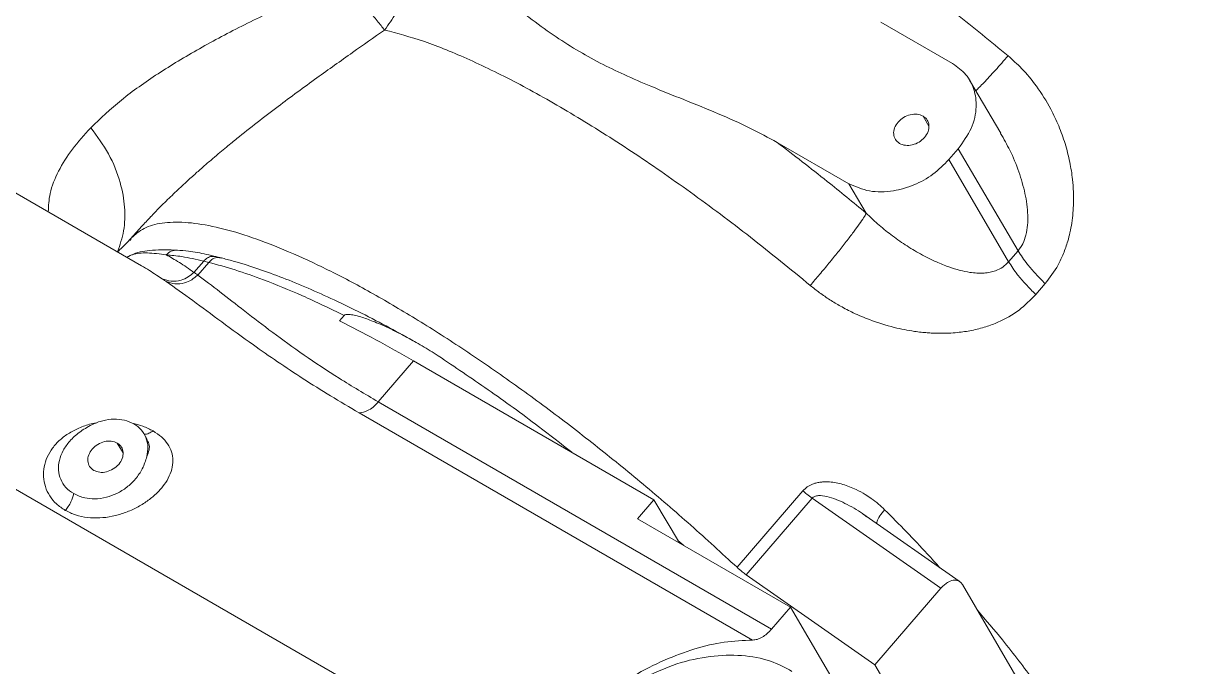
# Model space of a CAD drawing. Header units: millimetres. Extents: x 169 to 14583, y -399 to 10804.
# Drawn here: x 11267.7 to 11423.8, y 8604.5 to 8690.7 of the extents above; entities that cross this region are included whole.
import ezdxf

# ---------------------------------------------------------------- set-up
doc = ezdxf.new("R2010")
doc.units = ezdxf.units.MM
doc.header["$LTSCALE"] = 35

msp = doc.modelspace()

# ---------------------------------------------------------------- linework, layer by layer
at = {"color": 7, "linetype": 'Continuous', "lineweight": 18}
for p, q in [((11392.234, 8685.296), (11382.614, 8690.849)), ((11398.696, 8675.946), (11394.525, 8683.069)), ((11388.284, 8678.252), (11389.061, 8676.925)), ((11378.35, 8669.178), (11368.73, 8674.732)), ((11392.994, 8673.887), (11391.732, 8672.422)), ((11401.013, 8660.194), (11392.994, 8673.887)), ((11399.751, 8658.728), (11391.732, 8672.422)), ((11283.528, 8658.211), (11261.328, 8671.026)), ((11380.66, 8665.233), (11378.35, 8669.178)), ((11281.952, 8661.576), (11282.133, 8661.797)), ((11282.354, 8662.068), (11282.531, 8662.285)), ((11290.557, 8657.313), (11291.863, 8658.828)), ((11292.531, 8658.66), (11291.066, 8656.959)), ((11292.531, 8658.66), (11291.863, 8658.828)), ((11294.255, 8659.252), (11293.586, 8659.42)), ((11399.751, 8658.728), (11401.013, 8660.194)), ((11286.309, 8656.451), (11285.529, 8656.959)), ((11403.383, 8654.344), (11404.645, 8655.809)), ((11333.52, 8589.643), (11220.383, 8654.956)), ((11310.069, 8650.812), (11310.7, 8651.545)), ((11323.302, 8646.124), (11322.473, 8646.656)), ((11320, 8645.461), (11315.265, 8639.964)), ((11352.216, 8626.863), (11320, 8645.461)), ((11367.987, 8609.528), (11315.265, 8639.964)), ((11365.434, 8608.055), (11312.712, 8638.491)), ((11284.263, 8634.994), (11283.878, 8635.652)), ((11280.279, 8634.451), (11281.056, 8633.124)), ((11372.183, 8628.061), (11363.348, 8617.804)), ((11350.008, 8624.299), (11352.216, 8626.863)), ((11352.216, 8626.863), (11355.613, 8621.063)), ((11373.41, 8627.063), (11364.574, 8616.806)), ((11390.663, 8615), (11373.41, 8627.063)), ((11393.136, 8615.928), (11380.223, 8624.957)), ((11370.514, 8612.461), (11350.008, 8624.299)), ((11356.204, 8620.722), (11355.406, 8621.417)), ((11381.828, 8604.743), (11390.663, 8615)), ((11402.098, 8600.905), (11393.547, 8615.506)), ((11370.514, 8612.461), (11367.987, 8609.528)), ((11379.554, 8597.023), (11370.514, 8612.461)), ((11381.828, 8604.743), (11402.378, 8569.652))]:
    msp.add_line(p, q, dxfattribs=at)
at = {"color": 7, "linetype": 'Continuous', "lineweight": 18, "flags": 128}
msp.add_lwpolyline([(11364.574, 8616.806), (11374.236, 8610.051), (11381.828, 8604.743)], dxfattribs=at)
at = {"color": 7, "linetype": 'Continuous', "lineweight": 18}
for points in [[(11399.672, 8686.339), (11397.346, 8688.244), (11392.694, 8692.055), (11385.653, 8697.384), (11378.685, 8702.336), (11371.874, 8706.821), (11365.31, 8710.791), (11359.096, 8714.172), (11353.262, 8716.982), (11349.808, 8718.294), (11348.082, 8718.951)], [(11316.098, 8689.782), (11317.823, 8689.328), (11321.275, 8688.421), (11327.434, 8685.907), (11334.178, 8682.601), (11341.464, 8678.475), (11349.145, 8673.628), (11357.085, 8668.131), (11365.158, 8662.112), (11370.497, 8657.749), (11373.166, 8655.568)], [(11373.166, 8655.568), (11373.583, 8656.056), (11374.418, 8657.033), (11375.68, 8658.555), (11376.888, 8660.046), (11377.998, 8661.456), (11378.97, 8662.731), (11379.759, 8663.815), (11380.358, 8664.692), (11380.559, 8665.052), (11380.66, 8665.233)], [(11310.069, 8650.812), (11311.675, 8649.996), (11314.887, 8648.365), (11318.296, 8646.429), (11320, 8645.461)]]:
    msp.add_open_spline(points, degree=3, dxfattribs=at)
for points, knots in [([(11316.098, 8689.782), (11316.635, 8690.509), (11317.751, 8692.02), (11318.68, 8694.875), (11318.878, 8698.084), (11318.145, 8701.319), (11316.882, 8703.017), (11316.276, 8703.832)], [0, 0, 0, 0, 0.1768132, 0.3671494, 0.5635509, 0.7902753, 1, 1, 1, 1]), ([(11320.088, 8702.812), (11321.331, 8702.047), (11323.989, 8700.411), (11327.853, 8697.502), (11331.693, 8694.436), (11335.299, 8691.571), (11338.605, 8689.161), (11341.778, 8687.118), (11344.957, 8685.353), (11348.298, 8683.738), (11352.052, 8682.126), (11356.29, 8680.429), (11360.785, 8678.616), (11365.001, 8676.758), (11367.551, 8675.372), (11368.73, 8674.732)], [0, 0, 0, 0, 0.0779872, 0.1668877, 0.2624943, 0.3459984, 0.4179774, 0.4840917, 0.5484452, 0.6107072, 0.6785717, 0.7604998, 0.8464197, 0.9289949, 1, 1, 1, 1]), ([(11276.721, 8676.696), (11278.039, 8677.947), (11280.684, 8680.454), (11285.662, 8683.964), (11291.201, 8687.313), (11297.276, 8690.513), (11303.734, 8693.6), (11308.324, 8695.669), (11310.613, 8696.7)], [0, 0, 0, 0, 0.1657209, 0.3323758, 0.4995923, 0.6669592, 0.8339858, 1, 1, 1, 1]), ([(11311.564, 8695.484), (11311.985, 8694.964), (11312.867, 8693.873), (11314.061, 8692.371), (11315.199, 8690.927), (11315.79, 8690.174), (11316.098, 8689.782)], [0, 0, 0, 0, 0.2182669, 0.4573774, 0.7177162, 1, 1, 1, 1]), ([(11282.136, 8661.885), (11282.403, 8662.191), (11282.903, 8662.764), (11283.624, 8663.558), (11284.226, 8664.206), (11284.795, 8664.807), (11285.51, 8665.548), (11286.59, 8666.638), (11287.98, 8667.99), (11289.444, 8669.356), (11290.776, 8670.56), (11291.95, 8671.594), (11293.029, 8672.523), (11294.006, 8673.349), (11294.875, 8674.072), (11295.63, 8674.692), (11297.874, 8676.514), (11301.595, 8679.404), (11306.813, 8683.233), (11311.6, 8686.629), (11314.668, 8688.779), (11316.098, 8689.782)], [0, 0, 0, 0, 0.0314071, 0.0587213, 0.0819311, 0.0983642, 0.1209343, 0.1587462, 0.2118652, 0.262483, 0.3027756, 0.3395009, 0.3726436, 0.4021891, 0.4281252, 0.4504407, 0.4691251, 0.6252535, 0.7658909, 0.8908667, 1, 1, 1, 1]), ([(11392.234, 8685.296), (11392.872, 8684.836), (11394.149, 8683.916), (11395.221, 8681.859), (11395.543, 8679.386), (11394.929, 8676.56), (11393.639, 8674.778), (11392.994, 8673.887)], [0, 0, 0, 0, 0.1867813, 0.3735626, 0.560344, 0.780172, 1, 1, 1, 1]), ([(11399.672, 8686.339), (11399.099, 8685.681), (11397.91, 8684.316), (11396.373, 8682.647), (11395.683, 8681.977), (11395.352, 8681.656)], [0, 0, 0, 0, 0.3260381, 0.6770122, 1, 1, 1, 1]), ([(11404.645, 8655.809), (11405.264, 8656.619), (11406.219, 8657.868), (11407.13, 8659.847), (11407.636, 8661.301), (11407.989, 8662.668), (11408.228, 8663.939), (11408.385, 8665.268), (11408.461, 8666.67), (11408.448, 8668.16), (11408.311, 8669.988), (11407.969, 8672.157), (11407.357, 8674.558), (11406.501, 8676.938), (11405.271, 8679.554), (11403.635, 8682.164), (11401.676, 8684.546), (11400.292, 8685.783), (11399.672, 8686.339)], [0, 0, 0, 0, 0.0918527, 0.1416842, 0.1937509, 0.2285676, 0.266688, 0.3080211, 0.3465848, 0.3903364, 0.4391723, 0.5077523, 0.5831932, 0.656695, 0.7298247, 0.8368346, 0.9268015, 1, 1, 1, 1]), ([(11388.284, 8678.252), (11388.029, 8678.358), (11387.519, 8678.57), (11386.565, 8678.486), (11385.651, 8678.108), (11384.893, 8677.467), (11384.41, 8676.668), (11384.282, 8675.835), (11384.506, 8675.072), (11384.921, 8674.75), (11385.129, 8674.589)], [0, 0, 0, 0, 0.125, 0.25, 0.375, 0.5, 0.625, 0.75, 0.875, 1, 1, 1, 1]), ([(11385.129, 8674.589), (11385.384, 8674.483), (11385.894, 8674.271), (11386.847, 8674.355), (11387.762, 8674.733), (11388.52, 8675.373), (11389.002, 8676.173), (11389.131, 8677.005), (11388.907, 8677.769), (11388.492, 8678.091), (11388.284, 8678.252)], [0, 0, 0, 0, 0.125, 0.25, 0.375, 0.5, 0.625, 0.75, 0.875, 1, 1, 1, 1]), ([(11276.721, 8676.696), (11275.86, 8675.747), (11274.144, 8673.856), (11272.34, 8670.899), (11271.147, 8668.077), (11271.071, 8666.242), (11271.038, 8665.421)], [0, 0, 0, 0, 0.264838, 0.5278577, 0.7888591, 1, 1, 1, 1]), ([(11280.324, 8660.078), (11280.637, 8660.999), (11281.273, 8662.873), (11281.37, 8666.036), (11280.747, 8669.522), (11279.284, 8673.194), (11277.565, 8675.542), (11276.721, 8676.696)], [0, 0, 0, 0, 0.1824162, 0.3707172, 0.5615059, 0.7844248, 1, 1, 1, 1]), ([(11401.013, 8660.194), (11401.24, 8660.504), (11401.704, 8661.14), (11402.254, 8662.78), (11402.405, 8665.093), (11401.996, 8667.942), (11401.149, 8670.84), (11400.048, 8673.538), (11399.103, 8675.188), (11398.675, 8675.934)], [0, 0, 0, 0, 0.0678284, 0.1389763, 0.2956594, 0.469473, 0.6536563, 0.8432134, 1, 1, 1, 1]), ([(11368.73, 8674.732), (11370.966, 8673.011), (11374.961, 8669.937), (11378.919, 8666.671), (11380.66, 8665.233)], [0, 0, 0, 0, 0.55988596, 1, 1, 1, 1]), ([(11391.732, 8672.422), (11391.057, 8671.74), (11389.705, 8670.377), (11387.083, 8668.944), (11384.147, 8668.098), (11381.012, 8668.022), (11379.237, 8668.793), (11378.35, 8669.178)], [0, 0, 0, 0, 0.1867813, 0.3735626, 0.560344, 0.780172, 1, 1, 1, 1]), ([(11415.618, 8577.818), (11426.086, 8589.97), (11452.124, 8620.199), (11478.149, 8650.411), (11493.712, 8668.477)], [0, 0, 0, 0, 0.402018, 1, 1, 1, 1]), ([(11380.66, 8665.233), (11381.159, 8664.756), (11382.225, 8663.737), (11383.977, 8662.329), (11385.897, 8660.974), (11387.934, 8659.743), (11389.889, 8658.763), (11391.664, 8658.044), (11393.164, 8657.583), (11394.736, 8657.257), (11396.095, 8657.17), (11397.252, 8657.314), (11398.1, 8657.546), (11398.974, 8657.958), (11399.499, 8658.478), (11399.751, 8658.728)], [0, 0, 0, 0, 0.08831282, 0.18889802, 0.29398756, 0.4019572, 0.51343548, 0.59815876, 0.67356625, 0.73846622, 0.8305454, 0.86994858, 0.90535446, 0.95450753, 1, 1, 1, 1]), ([(11363.348, 8617.804), (11361.293, 8619.694), (11357.19, 8623.468), (11350.783, 8628.96), (11344.283, 8634.248), (11337.736, 8639.268), (11331.231, 8643.958), (11324.848, 8648.259), (11318.656, 8652.127), (11312.72, 8655.518), (11307.117, 8658.39), (11301.917, 8660.706), (11297.172, 8662.445), (11292.938, 8663.584), (11289.263, 8664.112), (11286.21, 8664.009), (11283.747, 8663.332), (11282.674, 8662.368), (11282.136, 8661.885)], [0, 0, 0, 0, 0.062589, 0.1249997, 0.1874106, 0.2499999, 0.3125891, 0.3749998, 0.4374106, 0.4999999, 0.5625891, 0.6249998, 0.6874105, 0.7499998, 0.8125879, 0.8749965, 0.9374069, 1, 1, 1, 1]), ([(11282.136, 8661.885), (11281.861, 8661.587), (11281.473, 8661.166), (11280.854, 8660.577), (11280.528, 8660.27), (11280.324, 8660.078)], [0, 0, 0, 0, 0.476824, 0.6720991, 1, 1, 1, 1]), ([(11288.359, 8660.298), (11287.214, 8660.326), (11285.079, 8660.379), (11282.829, 8660.032), (11281.859, 8659.492), (11281.579, 8659.336)], [0, 0, 0, 0, 0.4516077, 0.8414681, 1, 1, 1, 1]), ([(11286.849, 8659.665), (11287.052, 8659.854), (11287.472, 8660.244), (11288.021, 8660.28), (11288.305, 8660.299)], [0, 0, 0, 0, 0.4830793, 1, 1, 1, 1]), ([(11293.55, 8659.429), (11293.113, 8659.534), (11291.826, 8659.843), (11290.065, 8660.152), (11288.813, 8660.258), (11288.304, 8660.301)], [0, 0, 0, 0, 0.2336665, 0.6884793, 1, 1, 1, 1]), ([(11286.849, 8659.665), (11285.983, 8659.779), (11284.313, 8659.999), (11282.579, 8659.868), (11281.817, 8659.458), (11281.585, 8659.332)], [0, 0, 0, 0, 0.4283078, 0.8253413, 1, 1, 1, 1]), ([(11290.557, 8657.313), (11289.887, 8657.786), (11288.545, 8658.733), (11287.414, 8659.354), (11286.849, 8659.665)], [0, 0, 0, 0, 0.4996732, 1, 1, 1, 1]), ([(11291.863, 8658.828), (11290.857, 8659.059), (11289.061, 8659.471), (11287.525, 8659.606), (11286.849, 8659.665)], [0, 0, 0, 0, 0.55997376, 1, 1, 1, 1]), ([(11293.583, 8659.396), (11293.37, 8659.437), (11292.961, 8659.516), (11292.34, 8659.284), (11292.022, 8658.98), (11291.863, 8658.828)], [0, 0, 0, 0, 0.3509199, 0.6754602, 1, 1, 1, 1]), ([(11294.212, 8659.227), (11294.068, 8659.264), (11293.705, 8659.356), (11293.079, 8659.169), (11292.714, 8658.83), (11292.531, 8658.66)], [0, 0, 0, 0, 0.2479706, 0.6239853, 1, 1, 1, 1]), ([(11310.7, 8651.545), (11308.812, 8652.454), (11305.035, 8654.274), (11300.206, 8656.234), (11296.019, 8657.712), (11293.694, 8658.344), (11292.531, 8658.66)], [0, 0, 0, 0, 0.2799847, 0.5599695, 0.7799847, 1, 1, 1, 1]), ([(11319.947, 8648.153), (11318.73, 8648.826), (11316.213, 8650.218), (11312.536, 8652.104), (11308.894, 8653.858), (11305.389, 8655.415), (11302.026, 8656.775), (11298.816, 8657.928), (11296.229, 8658.736), (11294.741, 8659.125), (11294.219, 8659.261)], [0, 0, 0, 0, 0.1246613, 0.2578885, 0.3912812, 0.5248778, 0.6587266, 0.7928871, 0.9274319, 1, 1, 1, 1]), ([(11403.383, 8654.344), (11402.929, 8654.803), (11402.034, 8655.708), (11400.727, 8657.235), (11400.115, 8658.171), (11399.751, 8658.728)], [0, 0, 0, 0, 0.2945073, 0.5803274, 1, 1, 1, 1]), ([(11404.645, 8655.809), (11404.212, 8656.246), (11403.347, 8657.119), (11402.026, 8658.651), (11401.397, 8659.609), (11401.013, 8660.194)], [0, 0, 0, 0, 0.2802799, 0.5605598, 1, 1, 1, 1]), ([(11285.529, 8656.959), (11285.209, 8657.171), (11284.499, 8657.642), (11283.868, 8658.002), (11283.522, 8658.2)], [0, 0, 0, 0, 0.4514498, 1, 1, 1, 1]), ([(11286.309, 8656.451), (11286.706, 8656.31), (11287.507, 8656.028), (11288.742, 8656.197), (11289.785, 8656.647), (11290.306, 8657.096), (11290.557, 8657.313)], [0, 0, 0, 0, 0.2854547, 0.5752724, 0.7950923, 1, 1, 1, 1]), ([(11291.066, 8656.959), (11290.972, 8657.026), (11290.803, 8657.144), (11290.632, 8657.261), (11290.557, 8657.313)], [0, 0, 0, 0, 0.56000519, 1, 1, 1, 1]), ([(11286.844, 8656.086), (11286.744, 8656.155), (11286.566, 8656.277), (11286.388, 8656.398), (11286.309, 8656.451)], [0, 0, 0, 0, 0.56, 1, 1, 1, 1]), ([(11286.844, 8656.086), (11287.223, 8655.955), (11288, 8655.686), (11289.21, 8655.837), (11290.267, 8656.277), (11290.804, 8656.735), (11291.066, 8656.959)], [0, 0, 0, 0, 0.2739227, 0.5609883, 0.7854534, 1, 1, 1, 1]), ([(11312.712, 8638.491), (11311.412, 8639.254), (11308.803, 8640.784), (11305.164, 8643.078), (11301.711, 8645.364), (11298.014, 8647.938), (11294.179, 8650.728), (11290.289, 8653.639), (11288.001, 8655.264), (11286.844, 8656.086)], [0, 0, 0, 0, 0.1165949, 0.2340301, 0.3527422, 0.4731539, 0.6452009, 0.8204937, 1, 1, 1, 1]), ([(11315.265, 8639.964), (11313.487, 8641.018), (11309.932, 8643.127), (11305.242, 8646.262), (11301.025, 8649.301), (11297.294, 8652.158), (11293.958, 8654.789), (11292.031, 8656.236), (11291.066, 8656.959)], [0, 0, 0, 0, 0.16623122, 0.33256399, 0.49907842, 0.66581736, 0.83279246, 1, 1, 1, 1]), ([(11373.166, 8655.568), (11373.58, 8655.236), (11374.422, 8654.558), (11375.775, 8653.636), (11377.277, 8652.731), (11379.049, 8651.819), (11381.444, 8650.803), (11384.192, 8649.944), (11386.523, 8649.484), (11387.998, 8649.298), (11388.794, 8649.224), (11389.48, 8649.181), (11390.056, 8649.16), (11391.182, 8649.143), (11392.764, 8649.211), (11394.818, 8649.513), (11396.641, 8649.974), (11398.806, 8650.789), (11401.172, 8652.094), (11402.665, 8653.613), (11403.383, 8654.344)], [0, 0, 0, 0, 0.0466851, 0.0950288, 0.1436416, 0.2006765, 0.2703589, 0.3735217, 0.4565781, 0.4841181, 0.5083651, 0.5292906, 0.5468661, 0.5610645, 0.6324148, 0.6922008, 0.7529988, 0.8064531, 0.9069326, 1, 1, 1, 1]), ([(11322.473, 8646.656), (11321.765, 8647.089), (11320.421, 8647.911), (11318.564, 8648.919), (11317.031, 8649.686), (11315.826, 8650.24), (11314.832, 8650.663), (11313.966, 8651), (11313.109, 8651.298), (11312.308, 8651.533), (11311.594, 8651.675), (11311.115, 8651.708), (11310.85, 8651.646), (11310.749, 8651.594), (11310.716, 8651.56), (11310.7, 8651.545)], [0, 0, 0, 0, 0.1885351, 0.3575405, 0.4876288, 0.5879901, 0.6689717, 0.7427451, 0.8079438, 0.8838587, 0.9394366, 0.9775817, 0.9903762, 0.9954363, 1, 1, 1, 1]), ([(11341.218, 8633.212), (11339.731, 8634.374), (11335.972, 8637.313), (11329.944, 8641.679), (11325.516, 8644.643), (11323.302, 8646.124)], [0, 0, 0, 0, 0.246438, 0.623219, 1, 1, 1, 1]), ([(11315.265, 8639.964), (11315.036, 8639.724), (11314.578, 8639.243), (11313.68, 8638.644), (11313.079, 8638.549), (11312.712, 8638.491)], [0, 0, 0, 0, 0.28051973, 0.56103905, 1, 1, 1, 1]), ([(11273.307, 8625.435), (11272.897, 8625.707), (11272.08, 8626.25), (11271.193, 8627.35), (11270.594, 8628.586), (11270.347, 8629.916), (11270.43, 8631.265), (11270.846, 8632.573), (11271.563, 8633.799), (11272.571, 8634.896), (11273.834, 8635.84), (11275.33, 8636.565), (11276.565, 8637.001), (11277.298, 8637.105), (11277.454, 8637.127)], [0, 0, 0, 0, 0.0940502, 0.1876752, 0.2795906, 0.3704506, 0.457174, 0.5431293, 0.6274409, 0.7118564, 0.7979054, 0.8855433, 0.975638, 1, 1, 1, 1]), ([(11274.437, 8627.67), (11274.063, 8627.93), (11273.319, 8628.445), (11272.647, 8629.558), (11272.339, 8630.8), (11272.462, 8632.131), (11272.977, 8633.475), (11273.9, 8634.766), (11275.202, 8635.98), (11276.289, 8636.589), (11276.866, 8636.913)], [0, 0, 0, 0, 0.1254713, 0.2494845, 0.3675552, 0.4841877, 0.6024063, 0.7232844, 0.8532873, 1, 1, 1, 1]), ([(11276.866, 8636.913), (11277.353, 8637.115), (11278.326, 8637.519), (11279.846, 8637.706), (11281.277, 8637.561), (11282.531, 8637.066), (11283.521, 8636.265), (11284.169, 8635.21), (11284.465, 8633.976), (11284.326, 8633.089), (11284.257, 8632.646)], [0, 0, 0, 0, 0.1249999, 0.2499999, 0.375, 0.5, 0.625, 0.7500001, 0.8750001, 1, 1, 1, 1]), ([(11282.256, 8637.106), (11282.76, 8636.986), (11283.796, 8636.738), (11284.645, 8636.297), (11285.081, 8636.071)], [0, 0, 0, 0, 0.4863169, 1, 1, 1, 1]), ([(11285.081, 8636.071), (11285.473, 8635.815), (11286.258, 8635.303), (11287.077, 8634.343), (11287.607, 8633.282), (11287.785, 8632.132), (11287.64, 8630.941), (11287.164, 8629.748), (11286.401, 8628.588), (11285.378, 8627.508), (11284.15, 8626.532), (11282.745, 8625.703), (11281.21, 8625.042), (11279.58, 8624.592), (11277.909, 8624.379), (11276.255, 8624.447), (11274.667, 8624.762), (11273.759, 8625.211), (11273.307, 8625.435)], [0, 0, 0, 0, 0.0633465, 0.1269463, 0.1909257, 0.2550641, 0.3184353, 0.3810243, 0.4419722, 0.5025946, 0.5615846, 0.6205237, 0.680592, 0.74122, 0.803731, 0.8679976, 0.9343074, 1, 1, 1, 1]), ([(11283.918, 8635.653), (11283.929, 8635.651), (11284.097, 8635.607), (11284.507, 8635.736), (11284.89, 8635.96), (11285.081, 8636.071)], [0, 0, 0, 0, 0.033395, 0.5206544, 1, 1, 1, 1]), ([(11277.123, 8630.788), (11276.916, 8630.949), (11276.501, 8631.272), (11276.276, 8632.034), (11276.406, 8632.867), (11276.887, 8633.667), (11277.646, 8634.306), (11278.56, 8634.685), (11279.513, 8634.769), (11280.023, 8634.557), (11280.279, 8634.451)], [0, 0, 0, 0, 0.125025, 0.2499956, 0.3749881, 0.4999883, 0.6249807, 0.7499809, 0.8748392, 1, 1, 1, 1]), ([(11280.279, 8634.451), (11280.486, 8634.29), (11280.901, 8633.967), (11281.126, 8633.205), (11280.996, 8632.372), (11280.515, 8631.572), (11279.756, 8630.933), (11278.842, 8630.554), (11277.889, 8630.47), (11277.379, 8630.682), (11277.123, 8630.788)], [0, 0, 0, 0, 0.125025, 0.2499956, 0.3749881, 0.4999883, 0.6249807, 0.7499809, 0.8748392, 1, 1, 1, 1]), ([(11284.208, 8634.964), (11284.331, 8634.767), (11284.777, 8634.05), (11284.475, 8633.236), (11284.257, 8632.646)], [0, 0, 0, 0, 0.2751582, 1, 1, 1, 1]), ([(11284.257, 8632.646), (11284.081, 8632.096), (11283.749, 8631.052), (11282.784, 8629.641), (11281.608, 8628.493), (11280.26, 8627.659), (11278.774, 8627.116), (11277.301, 8626.926), (11275.767, 8627.06), (11274.916, 8627.451), (11274.437, 8627.67)], [0, 0, 0, 0, 0.14586668, 0.27675786, 0.39773217, 0.51594548, 0.62572735, 0.75061348, 0.85988271, 1, 1, 1, 1]), ([(11383.131, 8625.525), (11382.864, 8625.781), (11382.297, 8626.322), (11381.423, 8626.993), (11380.426, 8627.65), (11379.172, 8628.328), (11377.566, 8628.948), (11376.074, 8629.241), (11375.035, 8629.261), (11374.426, 8629.206), (11373.929, 8629.108), (11373.479, 8628.965), (11373.094, 8628.785), (11372.643, 8628.513), (11372.364, 8628.239), (11372.183, 8628.061)], [0, 0, 0, 0, 0.0897222, 0.1903199, 0.2676361, 0.3801606, 0.5369887, 0.6857583, 0.7484443, 0.7905933, 0.8351119, 0.8722046, 0.9056632, 0.9388415, 1, 1, 1, 1]), ([(11273.307, 8625.435), (11273.446, 8625.607), (11273.734, 8625.962), (11274.17, 8626.725), (11274.335, 8627.308), (11274.437, 8627.67)], [0, 0, 0, 0, 0.2624609, 0.5427168, 1, 1, 1, 1]), ([(11373.41, 8627.063), (11373.175, 8627.234), (11372.757, 8627.541), (11372.358, 8627.902), (11372.183, 8628.061)], [0, 0, 0, 0, 0.559645, 1, 1, 1, 1]), ([(11380.711, 8624.582), (11380.533, 8624.72), (11379.636, 8625.416), (11377.875, 8626.388), (11375.883, 8627.243), (11374.463, 8627.468), (11373.845, 8627.357), (11373.564, 8627.216), (11373.461, 8627.113), (11373.41, 8627.063)], [0, 0, 0, 0, 0.0832035, 0.4203259, 0.7410351, 0.8829184, 0.9444487, 0.972732, 1, 1, 1, 1]), ([(11383.131, 8625.525), (11382.903, 8625.24), (11382.446, 8624.669), (11382.084, 8623.988), (11382.09, 8623.747), (11382.092, 8623.65)], [0, 0, 0, 0, 0.3743422, 0.7486844, 1, 1, 1, 1]), ([(11390.528, 8617.752), (11389.975, 8618.369), (11387.678, 8620.931), (11385.093, 8623.543), (11383.131, 8625.525)], [0, 0, 0, 0, 0.24085536, 1, 1, 1, 1]), ([(11363.348, 8617.804), (11363.573, 8617.602), (11363.974, 8617.241), (11364.391, 8616.939), (11364.574, 8616.806)], [0, 0, 0, 0, 0.559645, 1, 1, 1, 1]), ([(11393.547, 8615.506), (11393.47, 8615.615), (11393.316, 8615.833), (11392.913, 8616.068), (11392.321, 8616.123), (11391.645, 8615.854), (11391.082, 8615.449), (11390.803, 8615.149), (11390.663, 8615)], [0, 0, 0, 0, 0.13598074, 0.27185981, 0.50235993, 0.73111119, 0.86593163, 1, 1, 1, 1]), ([(11414.238, 8580.174), (11414.239, 8580.357), (11414.251, 8581.486), (11413.536, 8584.117), (11412.063, 8588.044), (11409.796, 8592.491), (11406.853, 8597.336), (11403.226, 8602.543), (11399.472, 8607.467), (11396.707, 8610.716), (11395.569, 8612.054)], [0, 0, 0, 0, 0.0279249, 0.173006, 0.3180871, 0.4631683, 0.6082494, 0.7533305, 0.8984116, 1, 1, 1, 1]), ([(11367.987, 8609.528), (11367.782, 8609.309), (11367.373, 8608.874), (11366.709, 8608.413), (11366.046, 8608.109), (11365.639, 8608.073), (11365.434, 8608.055)], [0, 0, 0, 0, 0.2521618, 0.5006635, 0.7488636, 1, 1, 1, 1]), ([(11365.434, 8608.055), (11364.18, 8608.004), (11361.676, 8607.901), (11357.696, 8606.956), (11353.62, 8605.449), (11349.478, 8603.337), (11345.336, 8600.67), (11341.26, 8597.473), (11337.279, 8593.825), (11334.774, 8591.039), (11333.52, 8589.643)], [0, 0, 0, 0, 0.1252329, 0.2500261, 0.3748067, 0.5000011, 0.6252061, 0.7500049, 0.8748015, 1, 1, 1, 1]), ([(11370.71, 8603.865), (11369.773, 8604.361), (11367.714, 8605.454), (11364.004, 8606.11), (11359.787, 8605.987), (11355.256, 8605.032), (11352.095, 8603.58), (11350.482, 8602.84)], [0, 0, 0, 0, 0.171127, 0.3762603, 0.5813936, 0.7865269, 1, 1, 1, 1])]:
    msp.add_open_spline(points, degree=3, knots=knots, dxfattribs=at)

doc.saveas('drawing.dxf')
